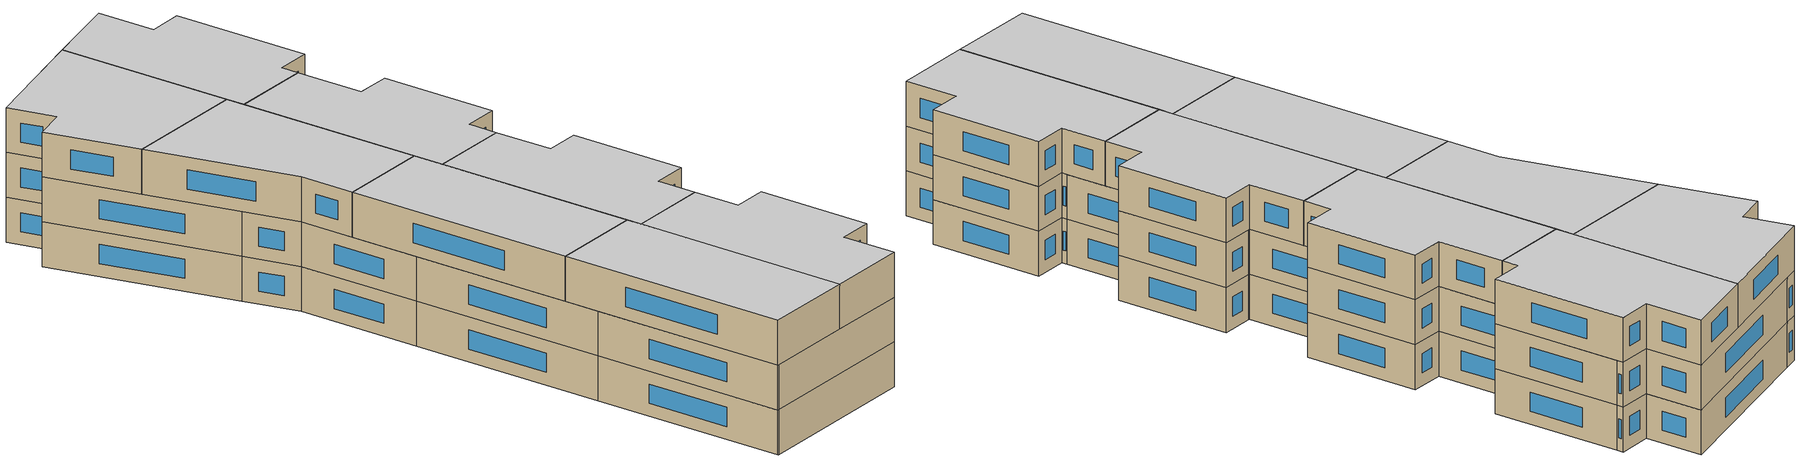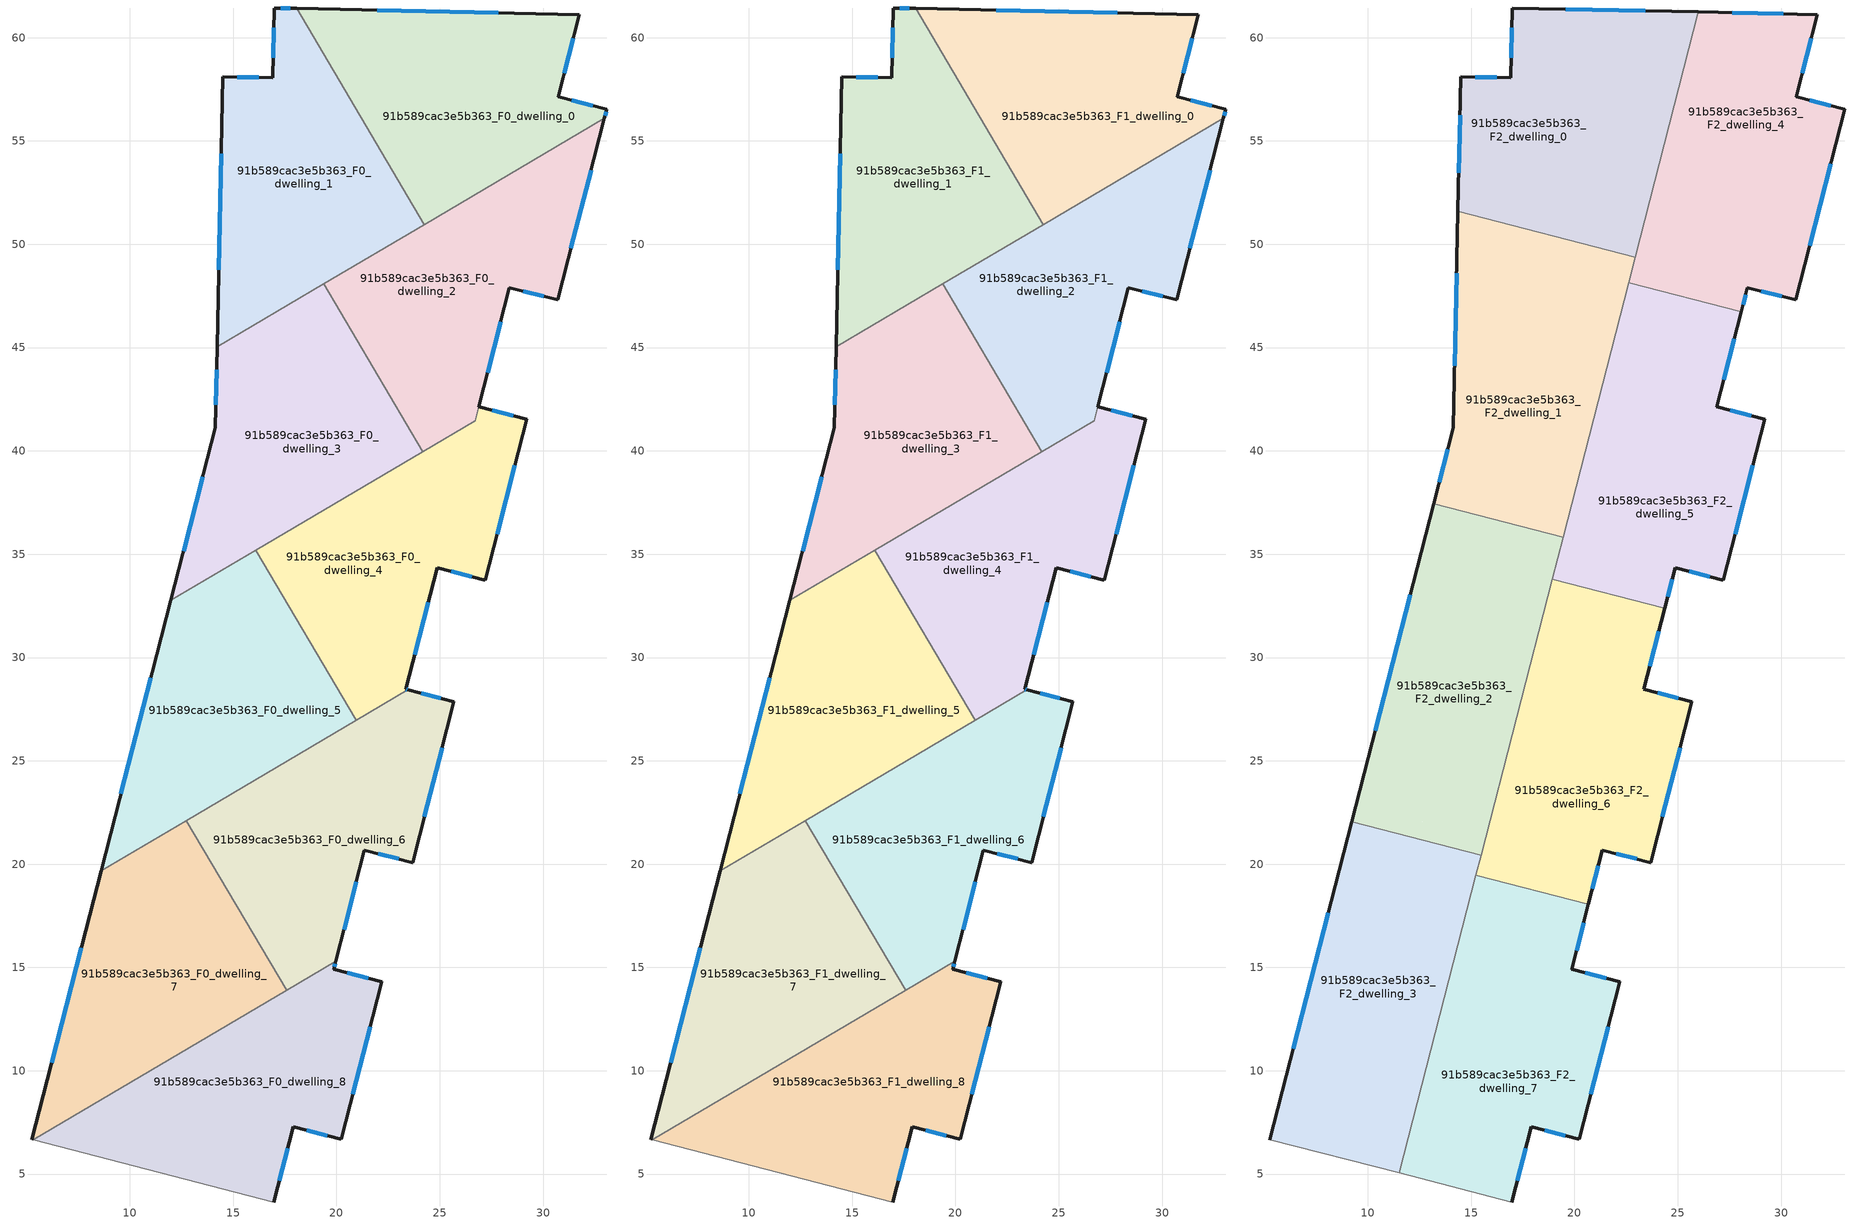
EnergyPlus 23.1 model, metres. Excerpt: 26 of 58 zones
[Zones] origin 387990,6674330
91b589cac3e5b363_F0_dwelling_0
 floor ground (EU_floor_Construction): 31.76,61.12 30.73,57.13 33.08,56.53 32.97,56.1 24.25,50.95 18.07,61.41 z0
 wall outside (EU_wall_Construction): 32.97,56.1 33.08,56.53 30.73,57.13 31.76,61.12 18.07,61.41 z0:3
 wall to 91b589cac3e5b363_F0_dwelling_1 (EU_wall_Construction): 18.07,61.41 24.25,50.95 z0:3
 wall to 91b589cac3e5b363_F0_dwelling_2 (EU_wall_Construction): 24.25,50.95 32.97,56.1 z0:3
 window (EU_Window_Construction): 27.85,61.2 21.98,61.33 / 31.02,58.27 31.46,59.98 / 32.41,56.7 31.4,56.96 / 33,56.22 33.05,56.41 z0.86:2.14
91b589cac3e5b363_F0_dwelling_1
 floor ground (EU_floor_Construction): 18.07,61.41 24.25,50.95 14.22,45.04 14.51,58.11 16.92,58.06 17,61.44 z0
 wall outside (EU_wall_Construction): 18.07,61.41 17,61.44 16.92,58.06 14.51,58.11 14.22,45.04 z0:3
 wall to 91b589cac3e5b363_F0_dwelling_3 (EU_wall_Construction): 14.22,45.04 19.4,48.09 z0:3
 wall to 91b589cac3e5b363_F0_dwelling_2 (EU_wall_Construction): 19.4,48.09 24.25,50.95 z0:3
 window (EU_Window_Construction): 16.23,58.07 15.2,58.1 / 16.98,60.47 16.94,59.02 / 17.76,61.42 17.3,61.43 / 14.42,54.38 14.3,48.77 z0.86:2.14
91b589cac3e5b363_F0_dwelling_2
 floor ground (EU_floor_Construction): 32.97,56.1 30.71,47.3 28.38,47.9 26.89,42.14 26.71,41.45 24.19,39.97 19.4,48.09 z0
 wall outside (EU_wall_Construction): 26.89,42.14 28.38,47.9 30.71,47.3 32.97,56.1 z0:3
 wall to 91b589cac3e5b363_F0_dwelling_3 (EU_wall_Construction): 19.4,48.09 24.19,39.97 z0:3
 wall to 91b589cac3e5b363_F0_dwelling_4 (EU_wall_Construction): 26.71,41.46 26.89,42.13 / 24.19,39.97 26.71,41.45 z0:3
 window (EU_Window_Construction): 31.35,49.82 32.32,53.58 / 29.04,47.73 30.04,47.47 / 27.31,43.78 27.95,46.25 z0.86:2.14
91b589cac3e5b363_F0_dwelling_3
 floor ground (EU_floor_Construction): 19.4,48.09 24.19,39.97 11.98,32.76 14.14,41.13 14.22,45.04 z0
 wall outside (EU_wall_Construction): 14.22,45.04 14.14,41.13 11.98,32.76 z0:3
 wall to 91b589cac3e5b363_F0_dwelling_5 (EU_wall_Construction): 11.98,32.76 16.09,35.19 z0:3
 wall to 91b589cac3e5b363_F0_dwelling_4 (EU_wall_Construction): 16.09,35.19 24.19,39.97 z0:3
 window (EU_Window_Construction): 14.2,43.92 14.16,42.24 / 13.52,38.74 12.6,35.15 z0.86:2.14
91b589cac3e5b363_F0_dwelling_4
 floor ground (EU_floor_Construction): 29.22,41.53 27.21,33.75 24.89,34.35 23.36,28.46 23.46,28.44 20.95,26.96 16.09,35.19 26.71,41.46 26.89,42.13 z0
 wall outside (EU_wall_Construction): 23.46,28.44 23.36,28.46 24.89,34.35 27.21,33.75 29.22,41.53 26.89,42.13 z0:3
 wall to 91b589cac3e5b363_F0_dwelling_5 (EU_wall_Construction): 16.09,35.19 20.95,26.96 z0:3
 wall to 91b589cac3e5b363_F0_dwelling_6 (EU_wall_Construction): 20.95,26.96 23.46,28.44 z0:3
 window (EU_Window_Construction): 28.55,41.7 27.55,41.96 / 27.78,35.97 28.64,39.31 / 25.55,34.18 26.55,33.92 / 23.8,30.15 24.45,32.67 / 23.43,28.45 23.39,28.46 z0.86:2.14
91b589cac3e5b363_F0_dwelling_5
 floor ground (EU_floor_Construction): 16.09,35.19 20.95,26.96 8.61,19.67 11.98,32.76 z0
 wall outside (EU_wall_Construction): 11.98,32.76 8.61,19.67 z0:3
 wall to 91b589cac3e5b363_F0_dwelling_7 (EU_wall_Construction): 8.61,19.67 12.74,22.11 z0:3
 wall to 91b589cac3e5b363_F0_dwelling_6 (EU_wall_Construction): 12.74,22.11 20.95,26.96 z0:3
 window (EU_Window_Construction): 11.02,29.02 9.57,23.41 z0.86:2.14
91b589cac3e5b363_F0_dwelling_6
 floor ground (EU_floor_Construction): 25.69,27.86 23.68,20.08 21.36,20.68 19.97,15.29 17.59,13.89 12.74,22.11 23.46,28.44 z0
 wall outside (EU_wall_Construction): 19.97,15.29 21.36,20.68 23.68,20.08 25.69,27.86 23.46,28.44 z0:3
 wall to 91b589cac3e5b363_F0_dwelling_7 (EU_wall_Construction): 12.74,22.11 17.59,13.89 z0:3
 wall to 91b589cac3e5b363_F0_dwelling_8 (EU_wall_Construction): 17.59,13.89 19.97,15.29 z0:3
 window (EU_Window_Construction): 25.05,28.03 24.1,28.27 / 24.26,22.3 25.12,25.64 / 22.02,20.51 23.02,20.25 / 20.37,16.83 20.96,19.14 z0.86:2.14
91b589cac3e5b363_F0_dwelling_7
 floor ground (EU_floor_Construction): 12.74,22.11 17.59,13.89 5.32,6.65 5.26,6.67 8.61,19.67 z0
 wall outside (EU_wall_Construction): 8.61,19.67 5.26,6.67 z0:3
 wall adiabatic (EU_wall_Construction): 5.26,6.67 5.32,6.65 z0:3
 wall to 91b589cac3e5b363_F0_dwelling_8 (EU_wall_Construction): 5.32,6.65 17.59,13.89 z0:3
 window (EU_Window_Construction): 7.65,15.96 6.21,10.38 z0.86:2.14
91b589cac3e5b363_F0_dwelling_8
 floor ground (EU_floor_Construction): 22.2,14.31 20.23,6.68 17.9,7.28 16.97,3.65 5.32,6.65 19.97,15.29 19.87,14.91 z0
 wall outside (EU_wall_Construction): 16.97,3.65 17.9,7.28 20.23,6.68 22.2,14.31 19.87,14.91 19.97,15.29 z0:3
 wall adiabatic (EU_wall_Construction): 5.32,6.65 16.97,3.65 z0:3
 window (EU_Window_Construction): 18.57,7.11 19.56,6.85 / 17.24,4.68 17.64,6.24 / 19.9,15.02 19.94,15.19 / 21.53,14.48 20.54,14.74 / 20.79,8.86 21.64,12.13 z0.86:2.14
91b589cac3e5b363_F1_dwelling_0
 floor to 91b589cac3e5b363_F0_dwelling_0 (EU_floor_Construction): 31.76,61.12 30.73,57.13 33.08,56.53 32.97,56.1 24.25,50.95 18.07,61.41 z3
 wall outside (EU_wall_Construction): 32.97,56.1 33.08,56.53 30.73,57.13 31.76,61.12 18.07,61.41 z3:6
 wall to 91b589cac3e5b363_F1_dwelling_1 (EU_wall_Construction): 18.07,61.41 24.25,50.95 z3:6
 wall to 91b589cac3e5b363_F1_dwelling_2 (EU_wall_Construction): 24.25,50.95 32.97,56.1 z3:6
 window (EU_Window_Construction): 27.85,61.2 21.98,61.33 / 31.02,58.27 31.46,59.98 / 32.41,56.7 31.4,56.96 / 33,56.22 33.05,56.41 z3.86:5.14
91b589cac3e5b363_F1_dwelling_1
 floor to 91b589cac3e5b363_F0_dwelling_1 (EU_floor_Construction): 18.07,61.41 24.25,50.95 14.22,45.04 14.51,58.11 16.92,58.06 17,61.44 z3
 wall outside (EU_wall_Construction): 18.07,61.41 17,61.44 16.92,58.06 14.51,58.11 14.22,45.04 z3:6
 wall to 91b589cac3e5b363_F1_dwelling_3 (EU_wall_Construction): 14.22,45.04 19.4,48.09 z3:6
 wall to 91b589cac3e5b363_F1_dwelling_2 (EU_wall_Construction): 19.4,48.09 24.25,50.95 z3:6
 window (EU_Window_Construction): 16.23,58.07 15.2,58.1 / 16.98,60.47 16.94,59.02 / 17.76,61.42 17.3,61.43 / 14.42,54.38 14.3,48.77 z3.86:5.14
91b589cac3e5b363_F1_dwelling_2
 floor to 91b589cac3e5b363_F0_dwelling_2 (EU_floor_Construction): 32.97,56.1 30.71,47.3 28.38,47.9 26.89,42.14 26.71,41.45 24.19,39.97 19.4,48.09 z3
 wall outside (EU_wall_Construction): 26.89,42.14 28.38,47.9 30.71,47.3 32.97,56.1 z3:6
 wall to 91b589cac3e5b363_F1_dwelling_3 (EU_wall_Construction): 19.4,48.09 24.19,39.97 z3:6
 wall to 91b589cac3e5b363_F1_dwelling_4 (EU_wall_Construction): 26.71,41.46 26.89,42.13 / 24.19,39.97 26.71,41.45 z3:6
 window (EU_Window_Construction): 31.35,49.82 32.32,53.58 / 29.04,47.73 30.04,47.47 / 27.31,43.78 27.95,46.25 z3.86:5.14
91b589cac3e5b363_F1_dwelling_3
 floor to 91b589cac3e5b363_F0_dwelling_3 (EU_floor_Construction): 19.4,48.09 24.19,39.97 11.98,32.76 14.14,41.13 14.22,45.04 z3
 wall outside (EU_wall_Construction): 14.22,45.04 14.14,41.13 11.98,32.76 z3:6
 wall to 91b589cac3e5b363_F1_dwelling_5 (EU_wall_Construction): 11.98,32.76 16.09,35.19 z3:6
 wall to 91b589cac3e5b363_F1_dwelling_4 (EU_wall_Construction): 16.09,35.19 24.19,39.97 z3:6
 window (EU_Window_Construction): 14.2,43.92 14.16,42.24 / 13.52,38.74 12.6,35.15 z3.86:5.14
91b589cac3e5b363_F1_dwelling_4
 floor to 91b589cac3e5b363_F0_dwelling_4 (EU_floor_Construction): 29.22,41.53 27.21,33.75 24.89,34.35 23.36,28.46 23.46,28.44 20.95,26.96 16.09,35.19 26.71,41.46 26.89,42.13 z3
 wall outside (EU_wall_Construction): 23.46,28.44 23.36,28.46 24.89,34.35 27.21,33.75 29.22,41.53 26.89,42.13 z3:6
 wall to 91b589cac3e5b363_F1_dwelling_5 (EU_wall_Construction): 16.09,35.19 20.95,26.96 z3:6
 wall to 91b589cac3e5b363_F1_dwelling_6 (EU_wall_Construction): 20.95,26.96 23.46,28.44 z3:6
 window (EU_Window_Construction): 28.55,41.7 27.55,41.96 / 27.78,35.97 28.64,39.31 / 25.55,34.18 26.55,33.92 / 23.8,30.15 24.45,32.67 / 23.43,28.45 23.39,28.46 z3.86:5.14
91b589cac3e5b363_F1_dwelling_5
 floor to 91b589cac3e5b363_F0_dwelling_5 (EU_floor_Construction): 16.09,35.19 20.95,26.96 8.61,19.67 11.98,32.76 z3
 wall outside (EU_wall_Construction): 11.98,32.76 8.61,19.67 z3:6
 wall to 91b589cac3e5b363_F1_dwelling_7 (EU_wall_Construction): 8.61,19.67 12.74,22.11 z3:6
 wall to 91b589cac3e5b363_F1_dwelling_6 (EU_wall_Construction): 12.74,22.11 20.95,26.96 z3:6
 window (EU_Window_Construction): 11.02,29.02 9.57,23.41 z3.86:5.14
91b589cac3e5b363_F1_dwelling_6
 floor to 91b589cac3e5b363_F0_dwelling_6 (EU_floor_Construction): 25.69,27.86 23.68,20.08 21.36,20.68 19.97,15.29 17.59,13.89 12.74,22.11 23.46,28.44 z3
 wall outside (EU_wall_Construction): 19.97,15.29 21.36,20.68 23.68,20.08 25.69,27.86 23.46,28.44 z3:6
 wall to 91b589cac3e5b363_F1_dwelling_7 (EU_wall_Construction): 12.74,22.11 17.59,13.89 z3:6
 wall to 91b589cac3e5b363_F1_dwelling_8 (EU_wall_Construction): 17.59,13.89 19.97,15.29 z3:6
 window (EU_Window_Construction): 25.05,28.03 24.1,28.27 / 24.26,22.3 25.12,25.64 / 22.02,20.51 23.02,20.25 / 20.37,16.83 20.96,19.14 z3.86:5.14
 ceiling adiabatic (EU_roof_Construction): 14.95,18.36 16.48,24.32 12.74,22.11 z6
91b589cac3e5b363_F1_dwelling_7
 floor to 91b589cac3e5b363_F0_dwelling_7 (EU_floor_Construction): 12.74,22.11 17.59,13.89 5.32,6.65 5.26,6.67 8.61,19.67 z3
 wall outside (EU_wall_Construction): 8.61,19.67 5.26,6.67 z3:6
 wall adiabatic (EU_wall_Construction): 5.26,6.67 5.32,6.65 z3:6
 wall to 91b589cac3e5b363_F1_dwelling_8 (EU_wall_Construction): 5.32,6.65 17.59,13.89 z3:6
 window (EU_Window_Construction): 7.65,15.96 6.21,10.38 z3.86:5.14
91b589cac3e5b363_F1_dwelling_8
 floor to 91b589cac3e5b363_F0_dwelling_8 (EU_floor_Construction): 22.2,14.31 20.23,6.68 17.9,7.28 16.97,3.65 5.32,6.65 19.97,15.29 19.87,14.91 z3
 wall outside (EU_wall_Construction): 16.97,3.65 17.9,7.28 20.23,6.68 22.2,14.31 19.87,14.91 19.97,15.29 z3:6
 wall adiabatic (EU_wall_Construction): 5.32,6.65 16.97,3.65 z3:6
 window (EU_Window_Construction): 18.57,7.11 19.56,6.85 / 17.24,4.68 17.64,6.24 / 19.9,15.02 19.94,15.19 / 21.53,14.48 20.54,14.74 / 20.79,8.86 21.64,12.13 z3.86:5.14
91b589cac3e5b363_F2_dwelling_0
 floor to 91b589cac3e5b363_F1_dwelling_1 (EU_floor_Construction): 18.07,61.41 23.62,52.01 23.19,50.32 22,49.62 14.37,51.59 14.51,58.11 16.92,58.06 17,61.44 z6
 floor to 91b589cac3e5b363_F1_dwelling_0 (EU_floor_Construction): 26,61.24 23.62,52.01 18.07,61.41 z6
 floor to 91b589cac3e5b363_F1_dwelling_2 (EU_floor_Construction): 23.19,50.32 22.94,49.38 22,49.62 z6
 wall outside (EU_wall_Construction): 26,61.24 17,61.44 16.92,58.06 14.51,58.11 14.36,51.59 z6:9
 wall to 91b589cac3e5b363_F2_dwelling_1 (EU_wall_Construction): 14.36,51.59 22.94,49.38 z6:9
 wall to 91b589cac3e5b363_F2_dwelling_4 (EU_wall_Construction): 22.94,49.38 26,61.24 z6:9
 window (EU_Window_Construction): 14.47,56.25 14.4,53.45 / 16.23,58.07 15.2,58.1 / 16.98,60.47 16.94,59.02 / 23.43,61.3 19.57,61.38 z6.86:8.14
 ceiling to 91b589cac3e5b363_F3_dwelling_0 (EU_floor_Construction): 22.94,49.38 26,61.24 17,61.44 16.92,58.06 14.51,58.11 14.36,51.59 z9
91b589cac3e5b363_F2_dwelling_1
 floor to 91b589cac3e5b363_F1_dwelling_3 (EU_floor_Construction): 19.4,48.09 21.63,44.3 19.86,37.41 17.86,36.23 13.19,37.43 14.14,41.13 14.22,45.04 z6
 floor to 91b589cac3e5b363_F1_dwelling_1 (EU_floor_Construction): 22,49.62 14.22,45.04 14.37,51.59 z6
 floor to 91b589cac3e5b363_F1_dwelling_2 (EU_floor_Construction): 22.94,49.38 21.63,44.3 19.4,48.09 22,49.62 z6
 floor to 91b589cac3e5b363_F1_dwelling_4 (EU_floor_Construction): 19.86,37.41 19.45,35.82 17.86,36.23 z6
 wall outside (EU_wall_Construction): 14.36,51.59 14.14,41.13 13.19,37.43 z6:9
 wall to 91b589cac3e5b363_F2_dwelling_2 (EU_wall_Construction): 13.19,37.43 19.45,35.82 z6:9
 wall to 91b589cac3e5b363_F2_dwelling_5 (EU_wall_Construction): 19.45,35.82 22.62,48.14 z6:9
 wall to 91b589cac3e5b363_F2_dwelling_4 (EU_wall_Construction): 22.62,48.14 22.94,49.38 z6:9
 window (EU_Window_Construction): 14.3,48.6 14.21,44.12 / 13.87,40.07 13.46,38.49 z6.86:8.14
 ceiling to 91b589cac3e5b363_F3_dwelling_1 (EU_floor_Construction): 19.45,35.82 22.94,49.38 14.36,51.59 14.14,41.13 13.19,37.43 z9
91b589cac3e5b363_F2_dwelling_2
 floor to 91b589cac3e5b363_F1_dwelling_5 (EU_floor_Construction): 16.09,35.19 18.31,31.42 16.48,24.32 11.6,21.44 9.22,22.05 11.99,32.77 z6
 floor to 91b589cac3e5b363_F1_dwelling_7 (EU_floor_Construction): 12.74,22.11 13.41,20.97 11.6,21.44 z6
 floor adiabatic (EU_floor_Construction): 16.48,24.32 15.48,20.44 13.41,20.97 12.74,22.11 z6
 floor to 91b589cac3e5b363_F1_dwelling_3 (EU_floor_Construction): 17.86,36.23 11.99,32.77 13.19,37.43 z6
 floor to 91b589cac3e5b363_F1_dwelling_4 (EU_floor_Construction): 19.45,35.82 18.31,31.42 16.09,35.19 17.86,36.23 z6
 wall outside (EU_wall_Construction): 13.19,37.43 9.22,22.05 z6:9
 wall to 91b589cac3e5b363_F2_dwelling_3 (EU_wall_Construction): 9.22,22.05 15.48,20.44 z6:9
 wall to 91b589cac3e5b363_F2_dwelling_6 (EU_wall_Construction): 15.48,20.44 18.93,33.8 z6:9
 wall to 91b589cac3e5b363_F2_dwelling_5 (EU_wall_Construction): 18.93,33.8 19.45,35.82 z6:9
 window (EU_Window_Construction): 12.06,33.04 10.36,26.45 z6.86:8.14
 ceiling to 91b589cac3e5b363_F3_dwelling_2 (EU_floor_Construction): 15.48,20.44 19.45,35.82 13.19,37.43 9.22,22.05 z9
91b589cac3e5b363_F2_dwelling_3
 floor to 91b589cac3e5b363_F1_dwelling_7 (EU_floor_Construction): 13.41,20.97 14.95,18.36 13.11,11.25 5.32,6.65 5.26,6.67 8.61,19.67 11.6,21.44 z6
 floor adiabatic (EU_floor_Construction): 15.48,20.44 14.95,18.36 13.41,20.97 z6
 floor to 91b589cac3e5b363_F1_dwelling_8 (EU_floor_Construction): 13.11,11.25 11.52,5.05 5.32,6.65 z6
 floor to 91b589cac3e5b363_F1_dwelling_5 (EU_floor_Construction): 11.6,21.44 8.61,19.67 9.22,22.05 z6
 wall outside (EU_wall_Construction): 9.22,22.05 5.26,6.67 z6:9
 wall adiabatic (EU_wall_Construction): 5.26,6.67 11.52,5.05 z6:9
 wall to 91b589cac3e5b363_F2_dwelling_7 (EU_wall_Construction): 11.52,5.05 15.23,19.46 z6:9
 wall to 91b589cac3e5b363_F2_dwelling_6 (EU_wall_Construction): 15.23,19.46 15.48,20.44 z6:9
 window (EU_Window_Construction): 8.09,17.66 6.39,11.06 z6.86:8.14
 ceiling to 91b589cac3e5b363_F3_dwelling_3 (EU_floor_Construction): 11.52,5.05 15.48,20.44 9.22,22.05 5.26,6.67 z9
91b589cac3e5b363_F2_dwelling_4
 floor to 91b589cac3e5b363_F1_dwelling_0 (EU_floor_Construction): 31.76,61.12 30.73,57.13 33.08,56.53 32.97,56.1 24.25,50.95 23.62,52.01 26,61.24 z6
 floor to 91b589cac3e5b363_F1_dwelling_2 (EU_floor_Construction): 32.97,56.1 30.71,47.3 28.38,47.9 28.08,46.73 22.62,48.14 23.19,50.32 z6
 floor to 91b589cac3e5b363_F1_dwelling_1 (EU_floor_Construction): 23.62,52.01 24.25,50.95 23.19,50.32 z6
 wall outside (EU_wall_Construction): 28.08,46.73 28.38,47.9 30.71,47.3 33.08,56.53 30.73,57.13 31.76,61.12 26,61.24 z6:9
 wall to 91b589cac3e5b363_F2_dwelling_5 (EU_wall_Construction): 22.62,48.14 28.08,46.73 z6:9
 window (EU_Window_Construction): 29.04,47.73 30.04,47.47 / 28.16,47.07 28.29,47.56 / 30.11,61.16 27.65,61.21 / 31.02,58.27 31.46,59.98 / 32.41,56.7 31.4,56.96 / 31.38,49.94 32.4,53.89 z6.86:8.14
 ceiling to 91b589cac3e5b363_F3_dwelling_4 (EU_floor_Construction): 30.71,47.3 33.08,56.53 30.73,57.13 31.76,61.12 26,61.24 22.62,48.14 28.08,46.73 28.38,47.9 z9
91b589cac3e5b363_F2_dwelling_5
 floor to 91b589cac3e5b363_F1_dwelling_2 (EU_floor_Construction): 28.08,46.73 26.71,41.45 24.19,39.97 21.63,44.3 22.62,48.14 z6
 floor to 91b589cac3e5b363_F1_dwelling_3 (EU_floor_Construction): 21.63,44.3 24.19,39.97 19.86,37.41 z6
 floor to 91b589cac3e5b363_F1_dwelling_4 (EU_floor_Construction): 29.22,41.53 27.21,33.75 24.89,34.35 24.38,32.39 18.93,33.8 19.86,37.41 26.71,41.45 26.89,42.13 z6
 wall outside (EU_wall_Construction): 24.38,32.39 24.89,34.35 27.21,33.75 29.22,41.53 26.89,42.13 28.08,46.73 z6:9
 wall to 91b589cac3e5b363_F2_dwelling_6 (EU_wall_Construction): 18.93,33.8 24.38,32.39 z6:9
 window (EU_Window_Construction): 25.55,34.18 26.55,33.92 / 24.52,32.95 24.74,33.79 / 27.23,43.45 27.74,45.42 / 28.55,41.7 27.55,41.96 / 27.78,35.97 28.64,39.31 z6.86:8.14
 ceiling to 91b589cac3e5b363_F3_dwelling_5 (EU_floor_Construction): 27.21,33.75 29.22,41.53 26.89,42.13 28.08,46.73 22.62,48.14 18.93,33.8 24.38,32.39 24.89,34.35 z9
91b589cac3e5b363_F2_dwelling_6
 floor to 91b589cac3e5b363_F1_dwelling_4 (EU_floor_Construction): 24.38,32.39 23.36,28.46 23.46,28.44 20.95,26.96 18.31,31.42 18.93,33.8 z6
 floor to 91b589cac3e5b363_F1_dwelling_6 (EU_floor_Construction): 25.69,27.86 23.68,20.08 21.36,20.68 20.68,18.05 15.23,19.46 16.48,24.32 23.46,28.44 z6
 floor to 91b589cac3e5b363_F1_dwelling_5 (EU_floor_Construction): 18.31,31.42 20.95,26.96 16.48,24.32 z6
 wall outside (EU_wall_Construction): 20.68,18.05 21.36,20.68 23.68,20.08 25.69,27.86 23.36,28.46 24.38,32.39 z6:9
 wall to 91b589cac3e5b363_F2_dwelling_7 (EU_wall_Construction): 15.23,19.46 20.68,18.05 z6:9
 window (EU_Window_Construction): 22.02,20.51 23.02,20.25 / 20.88,18.8 21.17,19.93 / 23.65,29.59 24.09,31.27 / 25.03,28.03 24.03,28.29 / 24.26,22.3 25.12,25.64 z6.86:8.14
 ceiling to 91b589cac3e5b363_F3_dwelling_6 (EU_floor_Construction): 23.68,20.08 25.69,27.86 23.36,28.46 24.38,32.39 18.93,33.8 15.23,19.46 20.68,18.05 21.36,20.68 z9
91b589cac3e5b363_F2_dwelling_7
 floor to 91b589cac3e5b363_F1_dwelling_8 (EU_floor_Construction): 22.2,14.31 20.23,6.68 17.9,7.28 16.97,3.65 11.52,5.05 13.11,11.25 19.97,15.29 19.87,14.91 z6
 floor to 91b589cac3e5b363_F1_dwelling_6 (EU_floor_Construction): 20.68,18.05 19.97,15.29 17.59,13.89 14.95,18.36 15.23,19.46 z6
 floor to 91b589cac3e5b363_F1_dwelling_7 (EU_floor_Construction): 14.95,18.36 17.59,13.89 13.11,11.25 z6
 wall outside (EU_wall_Construction): 16.97,3.65 17.9,7.28 20.23,6.68 22.2,14.31 19.87,14.91 20.68,18.05 z6:9
 wall adiabatic (EU_wall_Construction): 11.52,5.05 16.97,3.65 z6:9
 window (EU_Window_Construction): 18.57,7.11 19.56,6.85 / 17.24,4.68 17.64,6.24 / 20.1,15.81 20.45,17.15 / 21.53,14.48 20.54,14.74 / 20.79,8.86 21.64,12.13 z6.86:8.14
 ceiling to 91b589cac3e5b363_F3_dwelling_7 (EU_floor_Construction): 20.23,6.68 22.2,14.31 19.87,14.91 20.68,18.05 15.23,19.46 11.52,5.05 16.97,3.65 17.9,7.28 z9
[Building]
EU S2 Campaign: North Axis=0; Terrain=City; Solar Distribution=FullExterior
[Site:Location]
Helsinki-Vantaa.AP: Latitude=60.317; Longitude=24.963; Time Zone=2; Elevation=54.6
[SizingPeriod:WeatherFileDays]
AnnualSizingPeriod: Begin Month=1; Begin Day of Month=1; End Month=12; End Day of Month=31; Day of Week for Start Day=Monday; Use Weather File Daylight Saving Period=No; Use Weather File Rain and Snow Indicators=No
[MATERIAL]
EU_InternalMass_Material: Roughness=MediumRough; Thickness=0.1; Conductivity=1; Density=1800; Specific Heat=900; Thermal Absorptance=0.9; Solar Absorptance=0.7; Visible Absorptance=0.7
[MATERIAL:NOMASS] Roughness=MediumRough; Thermal Absorptance=0.9; Solar Absorptance=0.7; Visible Absorptance=0.7
Name | Thermal Resistance
EU_wall_NoMass | 5.91765
EU_roof_NoMass | 11.1778
EU_floor_NoMass | 6.2875
[WINDOWMATERIAL:SIMPLEGLAZINGSYSTEM]
EU_Window_SimpleGlazing: UFactor=0.994035; Solar Heat Gain Coefficient=0.7; Visible Transmittance=0.7
[CONSTRUCTION]
EU_wall_Construction: EU_wall_NoMass
EU_roof_Construction: EU_roof_NoMass
EU_floor_Construction: EU_floor_NoMass
EU_Window_Construction: EU_Window_SimpleGlazing
EU_InternalMass_Construction: EU_InternalMass_Material
[ZONE] Type=1; Multiplier=1; Ceiling Height=autocalculate; Floor Area=autocalculate; Part of Total Floor Area=Yes
Name | Volume
91b589cac3e5b363_F0_dwelling_0; 91b589cac3e5b363_F1_dwelling_0 | 273.875
91b589cac3e5b363_F2_dwelling_0; 91b589cac3e5b363_F2_dwelling_1; 91b589cac3e5b363_F2_dwelling_2 | 308.094
91b589cac3e5b363_F0_dwelling_1; 91b589cac3e5b363_F1_dwelling_1 | 273.866
91b589cac3e5b363_F0_dwelling_2; 91b589cac3e5b363_F1_dwelling_2 | 273.095
91b589cac3e5b363_F0_dwelling_3; 91b589cac3e5b363_F1_dwelling_3 | 273.836
91b589cac3e5b363_F2_dwelling_3 | 308.073
91b589cac3e5b363_F0_dwelling_4; 91b589cac3e5b363_F1_dwelling_4 | 274.608
91b589cac3e5b363_F2_dwelling_4; 91b589cac3e5b363_F2_dwelling_6 | 308.079
91b589cac3e5b363_F0_dwelling_5; 91b589cac3e5b363_F1_dwelling_5 | 273.841
91b589cac3e5b363_F2_dwelling_5 | 308.071
91b589cac3e5b363_F0_dwelling_6; 91b589cac3e5b363_F1_dwelling_6 | 273.873
91b589cac3e5b363_F0_dwelling_7; 91b589cac3e5b363_F1_dwelling_7 | 273.819
91b589cac3e5b363_F2_dwelling_7 | 308.095
91b589cac3e5b363_F0_dwelling_8; 91b589cac3e5b363_F1_dwelling_8 | 273.853
[INTERNALMASS] Construction=EU_InternalMass_Construction
Name | Zone or ZoneList | Surface Area
91b589cac3e5b363_F0_dwelling_0_EU_InternalMass | 91b589cac3e5b363_F0_dwelling_0 | 91.292
91b589cac3e5b363_F0_dwelling_1_EU_InternalMass | 91b589cac3e5b363_F0_dwelling_1 | 91.292
91b589cac3e5b363_F0_dwelling_2_EU_InternalMass | 91b589cac3e5b363_F0_dwelling_2 | 91.0334
91b589cac3e5b363_F0_dwelling_3_EU_InternalMass | 91b589cac3e5b363_F0_dwelling_3 | 91.2776
91b589cac3e5b363_F0_dwelling_4_EU_InternalMass | 91b589cac3e5b363_F0_dwelling_4 | 91.5365
91b589cac3e5b363_F0_dwelling_5_EU_InternalMass | 91b589cac3e5b363_F0_dwelling_5 | 91.2795
91b589cac3e5b363_F0_dwelling_6_EU_InternalMass | 91b589cac3e5b363_F0_dwelling_6 | 91.2902
91b589cac3e5b363_F0_dwelling_7_EU_InternalMass | 91b589cac3e5b363_F0_dwelling_7 | 91.2725
91b589cac3e5b363_F0_dwelling_8_EU_InternalMass | 91b589cac3e5b363_F0_dwelling_8 | 91.2848
91b589cac3e5b363_F1_dwelling_0_EU_InternalMass | 91b589cac3e5b363_F1_dwelling_0 | 91.292
91b589cac3e5b363_F1_dwelling_1_EU_InternalMass | 91b589cac3e5b363_F1_dwelling_1 | 91.292
91b589cac3e5b363_F1_dwelling_2_EU_InternalMass | 91b589cac3e5b363_F1_dwelling_2 | 91.0334
91b589cac3e5b363_F1_dwelling_3_EU_InternalMass | 91b589cac3e5b363_F1_dwelling_3 | 91.2776
91b589cac3e5b363_F1_dwelling_4_EU_InternalMass | 91b589cac3e5b363_F1_dwelling_4 | 91.5365
91b589cac3e5b363_F1_dwelling_5_EU_InternalMass | 91b589cac3e5b363_F1_dwelling_5 | 91.2795
91b589cac3e5b363_F1_dwelling_6_EU_InternalMass | 91b589cac3e5b363_F1_dwelling_6 | 91.2902
91b589cac3e5b363_F1_dwelling_7_EU_InternalMass | 91b589cac3e5b363_F1_dwelling_7 | 91.2725
91b589cac3e5b363_F1_dwelling_8_EU_InternalMass | 91b589cac3e5b363_F1_dwelling_8 | 91.2848
91b589cac3e5b363_F2_dwelling_0_EU_InternalMass | 91b589cac3e5b363_F2_dwelling_0 | 102.698
91b589cac3e5b363_F2_dwelling_1_EU_InternalMass | 91b589cac3e5b363_F2_dwelling_1 | 102.698
91b589cac3e5b363_F2_dwelling_2_EU_InternalMass | 91b589cac3e5b363_F2_dwelling_2 | 102.698
91b589cac3e5b363_F2_dwelling_3_EU_InternalMass | 91b589cac3e5b363_F2_dwelling_3 | 102.691
91b589cac3e5b363_F2_dwelling_4_EU_InternalMass | 91b589cac3e5b363_F2_dwelling_4 | 102.693
91b589cac3e5b363_F2_dwelling_5_EU_InternalMass | 91b589cac3e5b363_F2_dwelling_5 | 102.69
91b589cac3e5b363_F2_dwelling_6_EU_InternalMass | 91b589cac3e5b363_F2_dwelling_6 | 102.693
91b589cac3e5b363_F2_dwelling_7_EU_InternalMass | 91b589cac3e5b363_F2_dwelling_7 | 102.699
[OTHEREQUIPMENT] Fuel Type=Electricity; Design Level Calculation Method=Watts/Area; Power per Zone Floor Area=1; Fraction Latent=0; Fraction Radiant=0; Fraction Lost=0; Carbon Dioxide Generation Rate=0; EndUse Subcategory=EU_Step8_InternalGains
Name | Zone or ZoneList or Space or SpaceList | Schedule
EU_Step8_InternalGain_91b589cac3e5b363_F0_dwelling_0_f000 | 91b589cac3e5b363_F0_dwelling_0 | EU_Step8_GainSchedule_91b589cac3e5b363_F0_dwelling_0_f000
EU_Step8_InternalGain_91b589cac3e5b363_F0_dwelling_1_f000 | 91b589cac3e5b363_F0_dwelling_1 | EU_Step8_GainSchedule_91b589cac3e5b363_F0_dwelling_1_f000
EU_Step8_InternalGain_91b589cac3e5b363_F0_dwelling_2_f000 | 91b589cac3e5b363_F0_dwelling_2 | EU_Step8_GainSchedule_91b589cac3e5b363_F0_dwelling_2_f000
EU_Step8_InternalGain_91b589cac3e5b363_F0_dwelling_3_f000 | 91b589cac3e5b363_F0_dwelling_3 | EU_Step8_GainSchedule_91b589cac3e5b363_F0_dwelling_3_f000
EU_Step8_InternalGain_91b589cac3e5b363_F0_dwelling_4_f000 | 91b589cac3e5b363_F0_dwelling_4 | EU_Step8_GainSchedule_91b589cac3e5b363_F0_dwelling_4_f000
EU_Step8_InternalGain_91b589cac3e5b363_F0_dwelling_5_f000 | 91b589cac3e5b363_F0_dwelling_5 | EU_Step8_GainSchedule_91b589cac3e5b363_F0_dwelling_5_f000
EU_Step8_InternalGain_91b589cac3e5b363_F0_dwelling_6_f000 | 91b589cac3e5b363_F0_dwelling_6 | EU_Step8_GainSchedule_91b589cac3e5b363_F0_dwelling_6_f000
EU_Step8_InternalGain_91b589cac3e5b363_F0_dwelling_7_f000 | 91b589cac3e5b363_F0_dwelling_7 | EU_Step8_GainSchedule_91b589cac3e5b363_F0_dwelling_7_f000
EU_Step8_InternalGain_91b589cac3e5b363_F0_dwelling_8_f000 | 91b589cac3e5b363_F0_dwelling_8 | EU_Step8_GainSchedule_91b589cac3e5b363_F0_dwelling_8_f000
EU_Step8_InternalGain_91b589cac3e5b363_F1_dwelling_0_f000 | 91b589cac3e5b363_F1_dwelling_0 | EU_Step8_GainSchedule_91b589cac3e5b363_F1_dwelling_0_f000
EU_Step8_InternalGain_91b589cac3e5b363_F1_dwelling_1_f000 | 91b589cac3e5b363_F1_dwelling_1 | EU_Step8_GainSchedule_91b589cac3e5b363_F1_dwelling_1_f000
EU_Step8_InternalGain_91b589cac3e5b363_F1_dwelling_2_f000 | 91b589cac3e5b363_F1_dwelling_2 | EU_Step8_GainSchedule_91b589cac3e5b363_F1_dwelling_2_f000
EU_Step8_InternalGain_91b589cac3e5b363_F1_dwelling_3_f000 | 91b589cac3e5b363_F1_dwelling_3 | EU_Step8_GainSchedule_91b589cac3e5b363_F1_dwelling_3_f000
EU_Step8_InternalGain_91b589cac3e5b363_F1_dwelling_4_f000 | 91b589cac3e5b363_F1_dwelling_4 | EU_Step8_GainSchedule_91b589cac3e5b363_F1_dwelling_4_f000
EU_Step8_InternalGain_91b589cac3e5b363_F1_dwelling_5_f000 | 91b589cac3e5b363_F1_dwelling_5 | EU_Step8_GainSchedule_91b589cac3e5b363_F1_dwelling_5_f000
EU_Step8_InternalGain_91b589cac3e5b363_F1_dwelling_6_f000 | 91b589cac3e5b363_F1_dwelling_6 | EU_Step8_GainSchedule_91b589cac3e5b363_F1_dwelling_6_f000
EU_Step8_InternalGain_91b589cac3e5b363_F1_dwelling_7_f000 | 91b589cac3e5b363_F1_dwelling_7 | EU_Step8_GainSchedule_91b589cac3e5b363_F1_dwelling_7_f000
EU_Step8_InternalGain_91b589cac3e5b363_F1_dwelling_8_f000 | 91b589cac3e5b363_F1_dwelling_8 | EU_Step8_GainSchedule_91b589cac3e5b363_F1_dwelling_8_f000
EU_Step8_InternalGain_91b589cac3e5b363_F2_dwelling_0_f000 | 91b589cac3e5b363_F2_dwelling_0 | EU_Step8_GainSchedule_91b589cac3e5b363_F2_dwelling_0_f000
EU_Step8_InternalGain_91b589cac3e5b363_F2_dwelling_1_f000 | 91b589cac3e5b363_F2_dwelling_1 | EU_Step8_GainSchedule_91b589cac3e5b363_F2_dwelling_1_f000
EU_Step8_InternalGain_91b589cac3e5b363_F2_dwelling_2_f000 | 91b589cac3e5b363_F2_dwelling_2 | EU_Step8_GainSchedule_91b589cac3e5b363_F2_dwelling_2_f000
EU_Step8_InternalGain_91b589cac3e5b363_F2_dwelling_3_f000 | 91b589cac3e5b363_F2_dwelling_3 | EU_Step8_GainSchedule_91b589cac3e5b363_F2_dwelling_3_f000
EU_Step8_InternalGain_91b589cac3e5b363_F2_dwelling_4_f000 | 91b589cac3e5b363_F2_dwelling_4 | EU_Step8_GainSchedule_91b589cac3e5b363_F2_dwelling_4_f000
EU_Step8_InternalGain_91b589cac3e5b363_F2_dwelling_5_f000 | 91b589cac3e5b363_F2_dwelling_5 | EU_Step8_GainSchedule_91b589cac3e5b363_F2_dwelling_5_f000
EU_Step8_InternalGain_91b589cac3e5b363_F2_dwelling_6_f000 | 91b589cac3e5b363_F2_dwelling_6 | EU_Step8_GainSchedule_91b589cac3e5b363_F2_dwelling_6_f000
EU_Step8_InternalGain_91b589cac3e5b363_F2_dwelling_7_f000 | 91b589cac3e5b363_F2_dwelling_7 | EU_Step8_GainSchedule_91b589cac3e5b363_F2_dwelling_7_f000
[ZONEVENTILATION:DESIGNFLOWRATE] Schedule=EU_AlwaysOn; Design Flow Rate Calculation Method=AirChanges/Hour; Air Changes per Hour=0.596421; Ventilation Type=Natural; Fan Pressure Rise=0; Fan Total Efficiency=1; Constant Term Coefficient=1; Temperature Term Coefficient=0; Velocity Term Coefficient=0; Velocity Squared Term Coefficient=0; Minimum Indoor Temperature=-100; Maximum Indoor Temperature=100; Delta Temperature=-100; Minimum Outdoor Temperature=-100; Maximum Outdoor Temperature=100; Maximum Wind Speed=40
Name | Zone or ZoneList or Space or SpaceList
EU_ConstantAir_91b589cac3e5b363_F0_dwelling_0 | 91b589cac3e5b363_F0_dwelling_0
EU_ConstantAir_91b589cac3e5b363_F0_dwelling_1 | 91b589cac3e5b363_F0_dwelling_1
EU_ConstantAir_91b589cac3e5b363_F0_dwelling_2 | 91b589cac3e5b363_F0_dwelling_2
EU_ConstantAir_91b589cac3e5b363_F0_dwelling_3 | 91b589cac3e5b363_F0_dwelling_3
EU_ConstantAir_91b589cac3e5b363_F0_dwelling_4 | 91b589cac3e5b363_F0_dwelling_4
EU_ConstantAir_91b589cac3e5b363_F0_dwelling_5 | 91b589cac3e5b363_F0_dwelling_5
EU_ConstantAir_91b589cac3e5b363_F0_dwelling_6 | 91b589cac3e5b363_F0_dwelling_6
EU_ConstantAir_91b589cac3e5b363_F0_dwelling_7 | 91b589cac3e5b363_F0_dwelling_7
EU_ConstantAir_91b589cac3e5b363_F0_dwelling_8 | 91b589cac3e5b363_F0_dwelling_8
EU_ConstantAir_91b589cac3e5b363_F1_dwelling_0 | 91b589cac3e5b363_F1_dwelling_0
EU_ConstantAir_91b589cac3e5b363_F1_dwelling_1 | 91b589cac3e5b363_F1_dwelling_1
EU_ConstantAir_91b589cac3e5b363_F1_dwelling_2 | 91b589cac3e5b363_F1_dwelling_2
EU_ConstantAir_91b589cac3e5b363_F1_dwelling_3 | 91b589cac3e5b363_F1_dwelling_3
EU_ConstantAir_91b589cac3e5b363_F1_dwelling_4 | 91b589cac3e5b363_F1_dwelling_4
EU_ConstantAir_91b589cac3e5b363_F1_dwelling_5 | 91b589cac3e5b363_F1_dwelling_5
EU_ConstantAir_91b589cac3e5b363_F1_dwelling_6 | 91b589cac3e5b363_F1_dwelling_6
EU_ConstantAir_91b589cac3e5b363_F1_dwelling_7 | 91b589cac3e5b363_F1_dwelling_7
EU_ConstantAir_91b589cac3e5b363_F1_dwelling_8 | 91b589cac3e5b363_F1_dwelling_8
EU_ConstantAir_91b589cac3e5b363_F2_dwelling_0 | 91b589cac3e5b363_F2_dwelling_0
EU_ConstantAir_91b589cac3e5b363_F2_dwelling_1 | 91b589cac3e5b363_F2_dwelling_1
EU_ConstantAir_91b589cac3e5b363_F2_dwelling_2 | 91b589cac3e5b363_F2_dwelling_2
EU_ConstantAir_91b589cac3e5b363_F2_dwelling_3 | 91b589cac3e5b363_F2_dwelling_3
EU_ConstantAir_91b589cac3e5b363_F2_dwelling_4 | 91b589cac3e5b363_F2_dwelling_4
EU_ConstantAir_91b589cac3e5b363_F2_dwelling_5 | 91b589cac3e5b363_F2_dwelling_5
EU_ConstantAir_91b589cac3e5b363_F2_dwelling_6 | 91b589cac3e5b363_F2_dwelling_6
EU_ConstantAir_91b589cac3e5b363_F2_dwelling_7 | 91b589cac3e5b363_F2_dwelling_7
[HVACTEMPLATE:THERMOSTAT] Constant Heating Setpoint=20; Constant Cooling Setpoint=50
EU_HeatOnly_91b589cac3e5b363_F0_dwelling_0; EU_HeatOnly_91b589cac3e5b363_F0_dwelling_1; EU_HeatOnly_91b589cac3e5b363_F0_dwelling_2; EU_HeatOnly_91b589cac3e5b363_F0_dwelling_3; EU_HeatOnly_91b589cac3e5b363_F0_dwelling_4; EU_HeatOnly_91b589cac3e5b363_F0_dwelling_5; EU_HeatOnly_91b589cac3e5b363_F0_dwelling_6; EU_HeatOnly_91b589cac3e5b363_F0_dwelling_7; EU_HeatOnly_91b589cac3e5b363_F0_dwelling_8; EU_HeatOnly_91b589cac3e5b363_F1_dwelling_0; EU_HeatOnly_91b589cac3e5b363_F1_dwelling_1; EU_HeatOnly_91b589cac3e5b363_F1_dwelling_2; EU_HeatOnly_91b589cac3e5b363_F1_dwelling_3; EU_HeatOnly_91b589cac3e5b363_F1_dwelling_4; EU_HeatOnly_91b589cac3e5b363_F1_dwelling_5; EU_HeatOnly_91b589cac3e5b363_F1_dwelling_6; EU_HeatOnly_91b589cac3e5b363_F1_dwelling_7; EU_HeatOnly_91b589cac3e5b363_F1_dwelling_8; EU_HeatOnly_91b589cac3e5b363_F2_dwelling_0; EU_HeatOnly_91b589cac3e5b363_F2_dwelling_1; EU_HeatOnly_91b589cac3e5b363_F2_dwelling_2; EU_HeatOnly_91b589cac3e5b363_F2_dwelling_3; EU_HeatOnly_91b589cac3e5b363_F2_dwelling_4; EU_HeatOnly_91b589cac3e5b363_F2_dwelling_5; EU_HeatOnly_91b589cac3e5b363_F2_dwelling_6; EU_HeatOnly_91b589cac3e5b363_F2_dwelling_7; EU_HeatOnly_91b589cac3e5b363_F3_dwelling_0; EU_HeatOnly_91b589cac3e5b363_F3_dwelling_1; EU_HeatOnly_91b589cac3e5b363_F3_dwelling_2; EU_HeatOnly_91b589cac3e5b363_F3_dwelling_3; EU_HeatOnly_91b589cac3e5b363_F3_dwelling_4; EU_HeatOnly_91b589cac3e5b363_F3_dwelling_5; EU_HeatOnly_91b589cac3e5b363_F3_dwelling_6; EU_HeatOnly_91b589cac3e5b363_F3_dwelling_7; EU_HeatOnly_91b589cac3e5b363_F4_dwelling_0; EU_HeatOnly_91b589cac3e5b363_F4_dwelling_1; EU_HeatOnly_91b589cac3e5b363_F4_dwelling_2; EU_HeatOnly_91b589cac3e5b363_F4_dwelling_3; EU_HeatOnly_91b589cac3e5b363_F4_dwelling_4; EU_HeatOnly_91b589cac3e5b363_F4_dwelling_5; EU_HeatOnly_91b589cac3e5b363_F4_dwelling_6; EU_HeatOnly_91b589cac3e5b363_F4_dwelling_7
[HVACTEMPLATE:ZONE:IDEALLOADSAIRSYSTEM] System Availability Schedule=EU_AlwaysOn; Maximum Heating Supply Air Temperature=50; Minimum Cooling Supply Air Temperature=13; Maximum Heating Supply Air Humidity Ratio=0.0156; Minimum Cooling Supply Air Humidity Ratio=0.0077; Heating Limit=NoLimit; Cooling Limit=NoLimit; Heating Availability Schedule=EU_AlwaysOn; Cooling Availability Schedule=EU_CoolingOff; Dehumidification Control Type=ConstantSensibleHeatRatio; Cooling Sensible Heat Ratio=0.7; Dehumidification Setpoint=60; Humidification Control Type=None; Humidification Setpoint=30; Outdoor Air Method=None; Outdoor Air Flow Rate per Person=0.00944; Outdoor Air Flow Rate per Zone Floor Area=0; Outdoor Air Flow Rate per Zone=0; Demand Controlled Ventilation Type=None; Outdoor Air Economizer Type=NoEconomizer; Heat Recovery Type=None; Sensible Heat Recovery Effectiveness=0.7; Latent Heat Recovery Effectiveness=0.65
Name | Template Thermostat
91b589cac3e5b363_F0_dwelling_0 | EU_HeatOnly_91b589cac3e5b363_F0_dwelling_0
91b589cac3e5b363_F0_dwelling_1 | EU_HeatOnly_91b589cac3e5b363_F0_dwelling_1
91b589cac3e5b363_F0_dwelling_2 | EU_HeatOnly_91b589cac3e5b363_F0_dwelling_2
91b589cac3e5b363_F0_dwelling_3 | EU_HeatOnly_91b589cac3e5b363_F0_dwelling_3
91b589cac3e5b363_F0_dwelling_4 | EU_HeatOnly_91b589cac3e5b363_F0_dwelling_4
91b589cac3e5b363_F0_dwelling_5 | EU_HeatOnly_91b589cac3e5b363_F0_dwelling_5
91b589cac3e5b363_F0_dwelling_6 | EU_HeatOnly_91b589cac3e5b363_F0_dwelling_6
91b589cac3e5b363_F0_dwelling_7 | EU_HeatOnly_91b589cac3e5b363_F0_dwelling_7
91b589cac3e5b363_F0_dwelling_8 | EU_HeatOnly_91b589cac3e5b363_F0_dwelling_8
91b589cac3e5b363_F1_dwelling_0 | EU_HeatOnly_91b589cac3e5b363_F1_dwelling_0
91b589cac3e5b363_F1_dwelling_1 | EU_HeatOnly_91b589cac3e5b363_F1_dwelling_1
91b589cac3e5b363_F1_dwelling_2 | EU_HeatOnly_91b589cac3e5b363_F1_dwelling_2
91b589cac3e5b363_F1_dwelling_3 | EU_HeatOnly_91b589cac3e5b363_F1_dwelling_3
91b589cac3e5b363_F1_dwelling_4 | EU_HeatOnly_91b589cac3e5b363_F1_dwelling_4
91b589cac3e5b363_F1_dwelling_5 | EU_HeatOnly_91b589cac3e5b363_F1_dwelling_5
91b589cac3e5b363_F1_dwelling_6 | EU_HeatOnly_91b589cac3e5b363_F1_dwelling_6
91b589cac3e5b363_F1_dwelling_7 | EU_HeatOnly_91b589cac3e5b363_F1_dwelling_7
91b589cac3e5b363_F1_dwelling_8 | EU_HeatOnly_91b589cac3e5b363_F1_dwelling_8
91b589cac3e5b363_F2_dwelling_0 | EU_HeatOnly_91b589cac3e5b363_F2_dwelling_0
91b589cac3e5b363_F2_dwelling_1 | EU_HeatOnly_91b589cac3e5b363_F2_dwelling_1
91b589cac3e5b363_F2_dwelling_2 | EU_HeatOnly_91b589cac3e5b363_F2_dwelling_2
91b589cac3e5b363_F2_dwelling_3 | EU_HeatOnly_91b589cac3e5b363_F2_dwelling_3
91b589cac3e5b363_F2_dwelling_4 | EU_HeatOnly_91b589cac3e5b363_F2_dwelling_4
91b589cac3e5b363_F2_dwelling_5 | EU_HeatOnly_91b589cac3e5b363_F2_dwelling_5
91b589cac3e5b363_F2_dwelling_6 | EU_HeatOnly_91b589cac3e5b363_F2_dwelling_6
91b589cac3e5b363_F2_dwelling_7 | EU_HeatOnly_91b589cac3e5b363_F2_dwelling_7
[SIZING:ZONE] Zone Cooling Design Supply Air Temperature Input Method=SupplyAirTemperature; Zone Cooling Design Supply Air Temperature=13; Zone Heating Design Supply Air Temperature Input Method=SupplyAirTemperature; Zone Heating Design Supply Air Temperature=50; Zone Cooling Design Supply Air Humidity Ratio=0.008; Zone Heating Design Supply Air Humidity Ratio=0.008; Cooling Design Air Flow Method=DesignDay; Cooling Design Air Flow Rate=0; Cooling Minimum Air Flow per Zone Floor Area=0.000762; Cooling Minimum Air Flow=0; Cooling Minimum Air Flow Fraction=0.2; Heating Design Air Flow Method=DesignDay; Heating Design Air Flow Rate=0; Heating Maximum Air Flow per Zone Floor Area=0.002032; Heating Maximum Air Flow=0.141576; Heating Maximum Air Flow Fraction=0.3; Account for Dedicated Outdoor Air System=No; Dedicated Outdoor Air System Control Strategy=NeutralSupplyAir; Dedicated Outdoor Air Low Setpoint Temperature for Design=autosize; Dedicated Outdoor Air High Setpoint Temperature for Design=autosize; Zone Load Sizing Method=Sensible Load Only No Latent Load; Zone Latent Cooling Design Supply Air Humidity Ratio Input Method=HumidityRatioDifference; Zone Cooling Design Supply Air Humidity Ratio Difference=0.005; Zone Latent Heating Design Supply Air Humidity Ratio Input Method=HumidityRatioDifference; Zone Humidification Design Supply Air Humidity Ratio Difference=0.005
91b589cac3e5b363_F0_dwelling_0; 91b589cac3e5b363_F0_dwelling_1; 91b589cac3e5b363_F0_dwelling_2; 91b589cac3e5b363_F0_dwelling_3; 91b589cac3e5b363_F0_dwelling_4; 91b589cac3e5b363_F0_dwelling_5; 91b589cac3e5b363_F0_dwelling_6; 91b589cac3e5b363_F0_dwelling_7; 91b589cac3e5b363_F0_dwelling_8; 91b589cac3e5b363_F1_dwelling_0; 91b589cac3e5b363_F1_dwelling_1; 91b589cac3e5b363_F1_dwelling_2; 91b589cac3e5b363_F1_dwelling_3; 91b589cac3e5b363_F1_dwelling_4; 91b589cac3e5b363_F1_dwelling_5; 91b589cac3e5b363_F1_dwelling_6; 91b589cac3e5b363_F1_dwelling_7; 91b589cac3e5b363_F1_dwelling_8; 91b589cac3e5b363_F2_dwelling_0; 91b589cac3e5b363_F2_dwelling_1; 91b589cac3e5b363_F2_dwelling_2; 91b589cac3e5b363_F2_dwelling_3; 91b589cac3e5b363_F2_dwelling_4; 91b589cac3e5b363_F2_dwelling_5; 91b589cac3e5b363_F2_dwelling_6; 91b589cac3e5b363_F2_dwelling_7
[SCHEDULE:CONSTANT]
Name | Hourly Value
EU_AlwaysOn | 1
EU_CoolingOff | 0
[SCHEDULE:FILE] Column Number=1; Rows to Skip at Top=0; Number of Hours of Data=8760; Column Separator=Comma; Interpolate to Timestep=No; Minutes per Item=60; Adjust Schedule for Daylight Savings=Yes
Name | File
EU_Step8_GainSchedule_91b589cac3e5b363_F0_dwelling_0_f000 | ../../schedules/91b589cac3e5b363/91b589cac3e5b363_F0_dwelling_0_f000_gain.csv
EU_Step8_GainSchedule_91b589cac3e5b363_F0_dwelling_1_f000 | ../../schedules/91b589cac3e5b363/91b589cac3e5b363_F0_dwelling_1_f000_gain.csv
EU_Step8_GainSchedule_91b589cac3e5b363_F0_dwelling_2_f000 | ../../schedules/91b589cac3e5b363/91b589cac3e5b363_F0_dwelling_2_f000_gain.csv
EU_Step8_GainSchedule_91b589cac3e5b363_F0_dwelling_3_f000 | ../../schedules/91b589cac3e5b363/91b589cac3e5b363_F0_dwelling_3_f000_gain.csv
EU_Step8_GainSchedule_91b589cac3e5b363_F0_dwelling_4_f000 | ../../schedules/91b589cac3e5b363/91b589cac3e5b363_F0_dwelling_4_f000_gain.csv
EU_Step8_GainSchedule_91b589cac3e5b363_F0_dwelling_5_f000 | ../../schedules/91b589cac3e5b363/91b589cac3e5b363_F0_dwelling_5_f000_gain.csv
EU_Step8_GainSchedule_91b589cac3e5b363_F0_dwelling_6_f000 | ../../schedules/91b589cac3e5b363/91b589cac3e5b363_F0_dwelling_6_f000_gain.csv
EU_Step8_GainSchedule_91b589cac3e5b363_F0_dwelling_7_f000 | ../../schedules/91b589cac3e5b363/91b589cac3e5b363_F0_dwelling_7_f000_gain.csv
EU_Step8_GainSchedule_91b589cac3e5b363_F0_dwelling_8_f000 | ../../schedules/91b589cac3e5b363/91b589cac3e5b363_F0_dwelling_8_f000_gain.csv
EU_Step8_GainSchedule_91b589cac3e5b363_F1_dwelling_0_f000 | ../../schedules/91b589cac3e5b363/91b589cac3e5b363_F1_dwelling_0_f000_gain.csv
EU_Step8_GainSchedule_91b589cac3e5b363_F1_dwelling_1_f000 | ../../schedules/91b589cac3e5b363/91b589cac3e5b363_F1_dwelling_1_f000_gain.csv
EU_Step8_GainSchedule_91b589cac3e5b363_F1_dwelling_2_f000 | ../../schedules/91b589cac3e5b363/91b589cac3e5b363_F1_dwelling_2_f000_gain.csv
EU_Step8_GainSchedule_91b589cac3e5b363_F1_dwelling_3_f000 | ../../schedules/91b589cac3e5b363/91b589cac3e5b363_F1_dwelling_3_f000_gain.csv
EU_Step8_GainSchedule_91b589cac3e5b363_F1_dwelling_4_f000 | ../../schedules/91b589cac3e5b363/91b589cac3e5b363_F1_dwelling_4_f000_gain.csv
EU_Step8_GainSchedule_91b589cac3e5b363_F1_dwelling_5_f000 | ../../schedules/91b589cac3e5b363/91b589cac3e5b363_F1_dwelling_5_f000_gain.csv
EU_Step8_GainSchedule_91b589cac3e5b363_F1_dwelling_6_f000 | ../../schedules/91b589cac3e5b363/91b589cac3e5b363_F1_dwelling_6_f000_gain.csv
EU_Step8_GainSchedule_91b589cac3e5b363_F1_dwelling_7_f000 | ../../schedules/91b589cac3e5b363/91b589cac3e5b363_F1_dwelling_7_f000_gain.csv
EU_Step8_GainSchedule_91b589cac3e5b363_F1_dwelling_8_f000 | ../../schedules/91b589cac3e5b363/91b589cac3e5b363_F1_dwelling_8_f000_gain.csv
EU_Step8_GainSchedule_91b589cac3e5b363_F2_dwelling_0_f000 | ../../schedules/91b589cac3e5b363/91b589cac3e5b363_F2_dwelling_0_f000_gain.csv
EU_Step8_GainSchedule_91b589cac3e5b363_F2_dwelling_1_f000 | ../../schedules/91b589cac3e5b363/91b589cac3e5b363_F2_dwelling_1_f000_gain.csv
EU_Step8_GainSchedule_91b589cac3e5b363_F2_dwelling_2_f000 | ../../schedules/91b589cac3e5b363/91b589cac3e5b363_F2_dwelling_2_f000_gain.csv
EU_Step8_GainSchedule_91b589cac3e5b363_F2_dwelling_3_f000 | ../../schedules/91b589cac3e5b363/91b589cac3e5b363_F2_dwelling_3_f000_gain.csv
EU_Step8_GainSchedule_91b589cac3e5b363_F2_dwelling_4_f000 | ../../schedules/91b589cac3e5b363/91b589cac3e5b363_F2_dwelling_4_f000_gain.csv
EU_Step8_GainSchedule_91b589cac3e5b363_F2_dwelling_5_f000 | ../../schedules/91b589cac3e5b363/91b589cac3e5b363_F2_dwelling_5_f000_gain.csv
EU_Step8_GainSchedule_91b589cac3e5b363_F2_dwelling_6_f000 | ../../schedules/91b589cac3e5b363/91b589cac3e5b363_F2_dwelling_6_f000_gain.csv
EU_Step8_GainSchedule_91b589cac3e5b363_F2_dwelling_7_f000 | ../../schedules/91b589cac3e5b363/91b589cac3e5b363_F2_dwelling_7_f000_gain.csv
